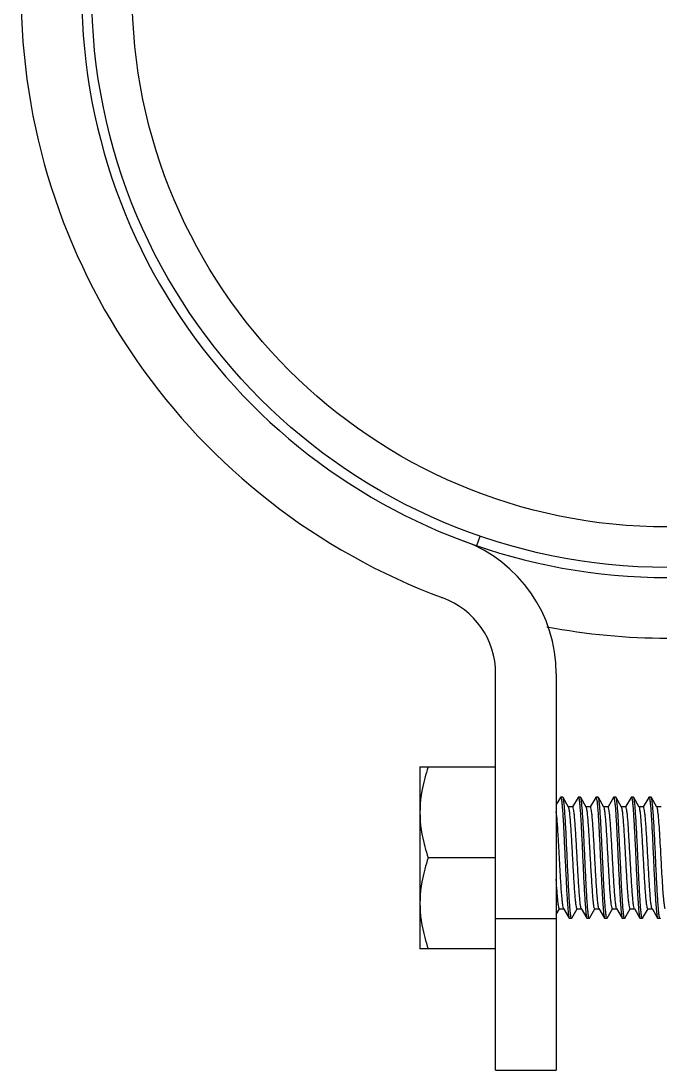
# Model space of a CAD drawing. Extents: x 27938 to 1507990, y 110129 to 923079.
# Drawn here: x 661193 to 661928, y 376821 to 378027 of the extents above; entities that cross this region are included whole.
import ezdxf

# ---------------------------------------------------------------- set-up
doc = ezdxf.new("R2010")
doc.units = 0
doc.header["$LTSCALE"] = 1000
doc.header["$MEASUREMENT"] = 0

msp = doc.modelspace()

# ---------------------------------------------------------------- linework, layer by layer
at = {"linetype": 'Continuous'}
for p, q in [((661716.9, 377423.7), (661720.7, 377434.7)), ((661738.7, 376820.7), (661738.7, 377276.4)), ((661808.4, 377276.4), (661808.4, 376820.7)), ((661651.6, 377169.2), (661738.7, 377169.2)), ((661651.6, 377169.2), (661651.6, 376960.1)), ((661813.1, 377134.1), (661808.4, 377126.1)), ((661813.1, 377134.1), (661813.4, 377134.3)), ((661815.9, 377134.3), (661813.4, 377134.3)), ((661815.9, 377134.3), (661813.4, 377134.3)), ((661813.4, 377134.3), (661813.4, 377134.3)), ((661816.2, 377134.1), (661815.9, 377134.3)), ((661822.6, 377123), (661816.2, 377134.1)), ((661833.4, 377134.1), (661827.2, 377123.4)), ((661833.4, 377134.1), (661833.7, 377134.3)), ((661836.2, 377134.3), (661833.7, 377134.3)), ((661836.2, 377134.3), (661833.7, 377134.3)), ((661833.7, 377134.3), (661833.7, 377134.3)), ((661836.5, 377134.1), (661836.2, 377134.3)), ((661842.9, 377123), (661836.5, 377134.1)), ((661853.8, 377134.1), (661847.5, 377123.4)), ((661853.8, 377134.1), (661854, 377134.3)), ((661856.6, 377134.3), (661854, 377134.3)), ((661856.6, 377134.3), (661854, 377134.3)), ((661854, 377134.3), (661854.1, 377134.3)), ((661856.8, 377134.1), (661856.6, 377134.3)), ((661863.2, 377123), (661856.8, 377134.1)), ((661874.1, 377134.1), (661867.9, 377123.4)), ((661874.1, 377134.1), (661874.4, 377134.3)), ((661876.9, 377134.3), (661874.4, 377134.3)), ((661876.9, 377134.3), (661874.4, 377134.3)), ((661874.4, 377134.3), (661874.4, 377134.3)), ((661877.2, 377134.1), (661876.9, 377134.3)), ((661883.6, 377123), (661877.2, 377134.1)), ((661894.4, 377134.1), (661888.2, 377123.4)), ((661894.4, 377134.1), (661894.7, 377134.3)), ((661897.2, 377134.3), (661894.7, 377134.3)), ((661897.2, 377134.3), (661894.7, 377134.3)), ((661894.7, 377134.3), (661894.7, 377134.3)), ((661897.5, 377134.1), (661897.2, 377134.3)), ((661903.9, 377123), (661897.5, 377134.1)), ((661914.8, 377134.1), (661908.5, 377123.4)), ((661914.8, 377134.1), (661915, 377134.3)), ((661917.6, 377134.3), (661915, 377134.3)), ((661917.6, 377134.3), (661915, 377134.3)), ((661915, 377134.3), (661915.1, 377134.3)), ((661917.8, 377134.1), (661917.6, 377134.3)), ((661924.2, 377123), (661917.8, 377134.1)), ((661827.3, 377123.3), (661822.4, 377123.3)), ((661847.7, 377123.3), (661842.8, 377123.3)), ((661868, 377123.3), (661863.1, 377123.3)), ((661863.4, 377122.8), (661863.2, 377123)), ((661888.3, 377123.3), (661883.4, 377123.3)), ((661908.6, 377123.3), (661903.8, 377123.3)), ((661929, 377123.3), (661924.1, 377123.3)), ((661738.7, 377064.6), (661661, 377064.6)), ((661808.4, 376999.4), (661812.2, 377005.9)), ((661812.1, 377006), (661817, 377006)), ((661816.9, 377006.3), (661823.3, 376995.2)), ((661826.3, 376995.2), (661832.6, 377005.9)), ((661832.4, 377006), (661837.3, 377006)), ((661837.2, 377006.3), (661843.6, 376995.2)), ((661846.7, 376995.2), (661852.9, 377005.9)), ((661852.8, 377006), (661857.7, 377006)), ((661857.5, 377006.3), (661863.9, 376995.2)), ((661867, 376995.2), (661873.2, 377005.9)), ((661873.1, 377006), (661878, 377006)), ((661877.8, 377006.3), (661884.3, 376995.2)), ((661887.3, 376995.2), (661893.5, 377005.9)), ((661893.4, 377006), (661898.3, 377006)), ((661898.2, 377006.3), (661904.6, 376995.2)), ((661907.6, 376995.2), (661913.9, 377005.9)), ((661913.8, 377006), (661918.7, 377006)), ((661918.5, 377006.3), (661924.9, 376995.2)), ((661738.7, 376995), (661808.4, 376995)), ((661823.3, 376995.2), (661823.5, 376995)), ((661826.1, 376995), (661823.5, 376995)), ((661826.1, 376995), (661823.5, 376995)), ((661826.1, 376995), (661826, 376995)), ((661826.3, 376995.2), (661826.1, 376995)), ((661843.6, 376995.2), (661843.9, 376995)), ((661846.4, 376995), (661843.9, 376995)), ((661846.4, 376995), (661843.9, 376995)), ((661846.7, 376995.2), (661846.4, 376995)), ((661846.4, 376995), (661846.4, 376995)), ((661863.9, 376995.2), (661864.2, 376995)), ((661866.7, 376995), (661864.2, 376995)), ((661866.7, 376995), (661864.2, 376995)), ((661867, 376995.2), (661866.7, 376995)), ((661866.7, 376995), (661866.7, 376995)), ((661884.3, 376995.2), (661884.5, 376995)), ((661887.1, 376995), (661884.5, 376995)), ((661887.1, 376995), (661884.5, 376995)), ((661887.1, 376995), (661887, 376995)), ((661887.3, 376995.2), (661887.1, 376995)), ((661904.6, 376995.2), (661904.8, 376995)), ((661907.4, 376995), (661904.8, 376995)), ((661907.4, 376995), (661904.8, 376995)), ((661907.6, 376995.2), (661907.4, 376995)), ((661907.4, 376995), (661907.4, 376995)), ((661924.9, 376995.2), (661925.2, 376995)), ((661927.4, 376995), (661925.2, 376995)), ((661927.4, 376995), (661925.2, 376995)), ((661927.6, 376995), (661927.4, 376995.3)), ((661928, 376995.2), (661927.7, 376995)), ((661738.7, 376960.1), (661651.6, 376960.1)), ((661738.7, 376820.7), (661808.4, 376820.7))]:
    msp.add_line(p, q, dxfattribs=at)
for radius in [662.1, 615.6]:
    msp.add_circle((661936.2, 378060.7), radius, dxfattribs=at)
for centre, radius, start, end in [((661936.2, 378060.7), 743.4, 110.3175, 249.6825), ((661936.2, 378060.7), 673.7, 109, 71), ((661645.8, 377276.4), 162.6, 0, 69.6825), ((661645.8, 377276.4), 92.9, 0, 69.6825), ((661936.2, 378060.7), 743.4, 259.2619, 280.7381)]:
    msp.add_arc(centre, radius, start, end, dxfattribs=at)
for points, knots in [([(661661, 377169.2), (661659.6, 377165), (661654.4, 377148), (661651.6, 377130.2), (661651.6, 377116.9)], [0, 0, 0, 0, 0.251892, 1, 1, 1, 1]), ([(661813.4, 377134.3), (661813.5, 377134.3), (661813.7, 377134.1), (661813.8, 377133.8), (661813.8, 377133.6)], [0, 0, 0, 0, 0.146246, 1, 1, 1, 1]), ([(661813.8, 377133.6), (661814.2, 377132.6), (661814.6, 377129.9), (661815.1, 377124.8), (661815.7, 377117.7), (661816.5, 377105), (661817.4, 377086.3), (661818.6, 377062.5), (661819.5, 377042.2), (661820.3, 377026.9), (661820.9, 377017.1), (661821.5, 377008.8), (661822, 377002.4), (661822.6, 376998.1), (661822.9, 376995.8), (661823.3, 376995.2)], [0, 0, 0, 0, 0.021868, 0.059293, 0.111148, 0.175758, 0.334416, 0.514504, 0.692433, 0.773207, 0.844889, 0.905123, 0.951944, 0.983855, 1, 1, 1, 1]), ([(661825.6, 376995.7), (661825.3, 376996.7), (661824.9, 376999.4), (661824.3, 377004.5), (661823.8, 377011.6), (661823, 377024.3), (661822, 377043), (661820.9, 377066.8), (661820, 377087.1), (661819.2, 377102.4), (661818.6, 377112.2), (661818, 377120.5), (661817.5, 377126.9), (661816.9, 377131.2), (661816.5, 377133.5), (661816.2, 377134.1)], [0, 0, 0, 0, 0.021893, 0.059337, 0.111209, 0.175831, 0.334488, 0.514558, 0.692467, 0.773229, 0.8449, 0.905129, 0.951948, 0.983856, 1, 1, 1, 1]), ([(661833.7, 377134.3), (661833.8, 377134.3), (661834, 377134.2), (661834.1, 377133.9), (661834.2, 377133.6)], [0, 0, 0, 0, 0.147522, 1, 1, 1, 1]), ([(661834.2, 377133.6), (661834.5, 377132.7), (661834.9, 377130), (661835.4, 377124.9), (661836, 377117.8), (661836.8, 377105.1), (661837.8, 377086.4), (661838.9, 377062.5), (661839.8, 377042.2), (661840.6, 377026.9), (661841.2, 377017.1), (661841.8, 377008.8), (661842.3, 377002.4), (661842.9, 376998.1), (661843.2, 376995.8), (661843.6, 376995.2)], [0, 0, 0, 0, 0.02168, 0.058952, 0.110694, 0.175227, 0.333837, 0.514005, 0.692077, 0.772934, 0.8447, 0.905011, 0.95189, 0.983838, 1, 1, 1, 1]), ([(661845.9, 376995.7), (661845.6, 376996.7), (661845.2, 376999.4), (661844.7, 377004.5), (661844.1, 377011.6), (661843.3, 377024.3), (661842.3, 377043), (661841.2, 377066.8), (661840.3, 377087.1), (661839.5, 377102.4), (661838.9, 377112.2), (661838.3, 377120.5), (661837.8, 377126.9), (661837.2, 377131.2), (661836.9, 377133.5), (661836.5, 377134.1)], [0, 0, 0, 0, 0.021869, 0.059298, 0.111159, 0.175773, 0.334425, 0.514513, 0.692436, 0.773203, 0.844885, 0.905123, 0.951945, 0.983855, 1, 1, 1, 1]), ([(661854.1, 377134.3), (661854.1, 377134.3), (661854.4, 377134.1), (661854.4, 377133.8), (661854.5, 377133.6)], [0, 0, 0, 0, 0.146192, 1, 1, 1, 1]), ([(661854.5, 377133.6), (661854.8, 377132.6), (661855.2, 377129.9), (661855.8, 377124.8), (661856.3, 377117.7), (661857.2, 377105), (661858.1, 377086.3), (661859.2, 377062.5), (661860.2, 377042.2), (661861, 377026.9), (661861.5, 377017.1), (661862.1, 377008.8), (661862.6, 377002.4), (661863.2, 376998.1), (661863.6, 376995.8), (661863.9, 376995.2)], [0, 0, 0, 0, 0.021875, 0.059308, 0.111172, 0.175789, 0.334441, 0.514524, 0.692444, 0.773209, 0.844888, 0.905124, 0.951946, 0.983855, 1, 1, 1, 1]), ([(661866.3, 376995.7), (661866, 376996.6), (661865.6, 376999.3), (661865, 377004.4), (661864.4, 377011.5), (661863.6, 377024.2), (661862.7, 377042.9), (661861.6, 377066.8), (661860.6, 377087.1), (661859.8, 377102.4), (661859.2, 377112.2), (661858.7, 377120.4), (661858.1, 377126.9), (661857.5, 377131.2), (661857.2, 377133.5), (661856.8, 377134.1)], [0, 0, 0, 0, 0.021696, 0.058981, 0.110733, 0.175273, 0.333889, 0.51405, 0.692109, 0.772959, 0.844718, 0.905021, 0.951895, 0.98384, 1, 1, 1, 1]), ([(661874.4, 377134.3), (661874.4, 377134.3), (661874.7, 377134.1), (661874.8, 377133.8), (661874.8, 377133.6)], [0, 0, 0, 0, 0.146067, 1, 1, 1, 1]), ([(661874.8, 377133.6), (661875.1, 377132.6), (661875.5, 377129.9), (661876.1, 377124.8), (661876.7, 377117.7), (661877.5, 377105), (661878.4, 377086.3), (661879.5, 377062.4), (661880.5, 377042.2), (661881.3, 377026.9), (661881.9, 377017.1), (661882.4, 377008.8), (661883, 377002.4), (661883.6, 376998.1), (661883.9, 376995.8), (661884.3, 376995.2)], [0, 0, 0, 0, 0.021894, 0.059339, 0.111212, 0.175833, 0.334492, 0.514561, 0.69247, 0.773231, 0.844902, 0.905131, 0.951948, 0.983856, 1, 1, 1, 1]), ([(661886.6, 376995.7), (661886.3, 376996.7), (661885.9, 376999.4), (661885.3, 377004.5), (661884.8, 377011.6), (661883.9, 377024.3), (661883, 377043), (661881.9, 377066.8), (661880.9, 377087.1), (661880.1, 377102.4), (661879.6, 377112.2), (661879, 377120.5), (661878.5, 377126.9), (661877.9, 377131.2), (661877.5, 377133.5), (661877.2, 377134.1)], [0, 0, 0, 0, 0.021872, 0.059299, 0.111157, 0.175768, 0.334426, 0.51451, 0.692437, 0.773209, 0.84489, 0.905124, 0.951944, 0.983855, 1, 1, 1, 1]), ([(661894.7, 377134.3), (661894.8, 377134.3), (661895, 377134.1), (661895.1, 377133.8), (661895.2, 377133.6)], [0, 0, 0, 0, 0.14652, 1, 1, 1, 1]), ([(661895.2, 377133.6), (661895.5, 377132.6), (661895.9, 377129.9), (661896.4, 377124.8), (661897, 377117.7), (661897.8, 377105), (661898.8, 377086.4), (661899.9, 377062.5), (661900.8, 377042.2), (661901.6, 377026.9), (661902.2, 377017.1), (661902.8, 377008.8), (661903.3, 377002.4), (661903.9, 376998.1), (661904.2, 376995.8), (661904.6, 376995.2)], [0, 0, 0, 0, 0.021827, 0.05922, 0.111051, 0.175644, 0.334293, 0.514399, 0.692358, 0.77315, 0.84485, 0.9051, 0.951933, 0.983851, 1, 1, 1, 1]), ([(661906.9, 376995.7), (661906.6, 376996.7), (661906.2, 376999.4), (661905.6, 377004.5), (661905.1, 377011.6), (661904.3, 377024.3), (661903.3, 377043), (661902.2, 377066.8), (661901.3, 377087.1), (661900.5, 377102.4), (661899.9, 377112.2), (661899.3, 377120.5), (661898.8, 377126.9), (661898.2, 377131.2), (661897.9, 377133.5), (661897.5, 377134.1)], [0, 0, 0, 0, 0.021888, 0.05933, 0.1112, 0.17582, 0.334476, 0.514549, 0.692461, 0.773223, 0.844896, 0.905127, 0.951947, 0.983856, 1, 1, 1, 1]), ([(661915.1, 377134.3), (661915.1, 377134.3), (661915.3, 377134.1), (661915.4, 377133.9), (661915.5, 377133.6)], [0, 0, 0, 0, 0.147302, 1, 1, 1, 1]), ([(661915.5, 377133.6), (661915.8, 377132.7), (661916.2, 377129.9), (661916.8, 377124.9), (661917.3, 377117.8), (661918.1, 377105.1), (661919.1, 377086.4), (661920.2, 377062.5), (661921.1, 377042.2), (661921.9, 377026.9), (661922.5, 377017.1), (661923.1, 377008.8), (661923.6, 377002.4), (661924.2, 376998.1), (661924.5, 376995.8), (661924.9, 376995.2)], [0, 0, 0, 0, 0.021712, 0.059011, 0.110774, 0.175321, 0.333937, 0.514091, 0.692138, 0.77298, 0.844732, 0.90503, 0.9519, 0.983841, 1, 1, 1, 1]), ([(661927.4, 376995.3), (661927, 376996), (661926.7, 376998.4), (661926.1, 377003.1), (661925.6, 377009.8), (661925, 377018.5), (661924.4, 377028.7), (661923.6, 377044.4), (661922.6, 377065.1), (661921.7, 377085.8), (661920.8, 377101.4), (661920.3, 377111.6), (661919.7, 377120), (661919.1, 377126.7), (661918.5, 377131.1), (661918.2, 377133.5), (661917.8, 377134.1)], [0, 0, 0, 0, 0.017781, 0.051792, 0.101046, 0.163901, 0.238227, 0.321493, 0.50325, 0.684515, 0.767186, 0.840711, 0.902583, 0.950706, 0.983484, 1, 1, 1, 1]), ([(661832.4, 377006), (661832.3, 377006), (661832, 377006.4), (661831.6, 377007.7), (661831.1, 377010.9), (661830.5, 377015.9), (661829.9, 377022.7), (661829.3, 377031), (661828.7, 377040.6), (661828.1, 377051), (661827.3, 377065.5), (661826.5, 377079.9), (661825.7, 377093.6), (661825.1, 377102.6), (661824.5, 377110.2), (661824, 377116.2), (661823.3, 377120.2), (661823, 377122.4), (661822.6, 377123)], [0, 0, 0, 0, 0.003456, 0.010692, 0.037889, 0.081613, 0.140407, 0.212192, 0.2944, 0.384075, 0.47799, 0.664972, 0.751304, 0.828651, 0.894236, 0.945722, 0.981321, 1, 1, 1, 1]), ([(661837.2, 377006.3), (661836.8, 377006.9), (661836.4, 377009), (661835.8, 377013.1), (661835.3, 377019.1), (661834.7, 377026.7), (661834.1, 377035.7), (661833.2, 377049.4), (661832.5, 377063.8), (661831.7, 377078.3), (661831.1, 377088.7), (661830.5, 377098.3), (661829.9, 377106.6), (661829.3, 377113.4), (661828.7, 377118.4), (661828.2, 377121.5), (661827.8, 377122.9), (661827.5, 377123.3), (661827.3, 377123.3)], [0, 0, 0, 0, 0.01868, 0.054278, 0.105764, 0.171348, 0.248694, 0.335026, 0.52201, 0.615925, 0.705601, 0.787808, 0.859593, 0.918386, 0.962109, 0.989306, 0.996546, 1, 1, 1, 1]), ([(661852.8, 377006), (661852.6, 377006), (661852.3, 377006.4), (661851.9, 377007.7), (661851.4, 377010.9), (661850.8, 377015.9), (661850.3, 377022.7), (661849.7, 377031), (661849.1, 377040.6), (661848.5, 377051), (661847.6, 377065.5), (661846.9, 377079.9), (661846, 377093.6), (661845.4, 377102.6), (661844.8, 377110.2), (661844.3, 377116.2), (661843.7, 377120.2), (661843.3, 377122.4), (661842.9, 377123)], [0, 0, 0, 0, 0.003455, 0.010693, 0.037891, 0.081614, 0.140407, 0.212192, 0.2944, 0.384075, 0.47799, 0.664974, 0.751306, 0.828653, 0.894237, 0.945722, 0.98132, 1, 1, 1, 1]), ([(661857.5, 377006.3), (661857.1, 377006.9), (661856.8, 377009), (661856.2, 377013.1), (661855.6, 377019.1), (661855, 377026.7), (661854.4, 377035.7), (661853.6, 377049.4), (661852.8, 377063.8), (661852, 377078.3), (661851.4, 377088.7), (661850.8, 377098.3), (661850.2, 377106.6), (661849.6, 377113.4), (661849, 377118.4), (661848.5, 377121.5), (661848.1, 377122.9), (661847.8, 377123.3), (661847.7, 377123.3)], [0, 0, 0, 0, 0.018679, 0.054277, 0.105763, 0.171348, 0.248695, 0.335027, 0.52201, 0.615925, 0.7056, 0.787807, 0.859593, 0.918386, 0.96211, 0.989308, 0.996544, 1, 1, 1, 1]), ([(661873.1, 377006), (661873, 377006), (661872.7, 377006.4), (661872.3, 377007.7), (661871.7, 377010.7), (661871.2, 377015.6), (661870.6, 377022.3), (661870, 377030.4), (661869.4, 377039.8), (661868.8, 377050), (661868, 377064.3), (661867.1, 377081.6), (661866.1, 377097.9), (661865.3, 377109), (661864.7, 377115.2), (661864.1, 377119.6), (661863.7, 377122), (661863.4, 377122.8)], [0, 0, 0, 0, 0.003398, 0.010481, 0.037063, 0.079811, 0.137346, 0.207687, 0.288384, 0.376611, 0.469274, 0.654855, 0.819309, 0.886268, 0.939811, 0.978111, 1, 1, 1, 1]), ([(661877.8, 377006.3), (661877.5, 377006.9), (661877.1, 377009), (661876.5, 377013.1), (661875.9, 377019.1), (661875.3, 377026.7), (661874.7, 377035.7), (661873.9, 377049.4), (661873.1, 377063.8), (661872.3, 377078.3), (661871.7, 377088.7), (661871.1, 377098.3), (661870.5, 377106.6), (661869.9, 377113.4), (661869.4, 377118.4), (661868.8, 377121.5), (661868.4, 377122.9), (661868.1, 377123.3), (661868, 377123.3)], [0, 0, 0, 0, 0.01868, 0.054279, 0.105766, 0.17135, 0.248697, 0.335029, 0.522011, 0.615926, 0.705601, 0.78781, 0.859595, 0.918388, 0.962111, 0.989307, 0.996546, 1, 1, 1, 1]), ([(661893.4, 377006), (661893.3, 377006), (661893, 377006.4), (661892.6, 377007.7), (661892.1, 377010.9), (661891.5, 377015.9), (661890.9, 377022.7), (661890.3, 377031), (661889.7, 377040.6), (661889.1, 377051), (661888.3, 377065.5), (661887.5, 377079.9), (661886.7, 377093.6), (661886.1, 377102.6), (661885.5, 377110.2), (661884.9, 377116.2), (661884.3, 377120.2), (661883.9, 377122.4), (661883.6, 377123)], [0, 0, 0, 0, 0.003456, 0.010692, 0.037889, 0.081613, 0.140406, 0.212192, 0.294399, 0.384075, 0.477989, 0.664972, 0.751304, 0.828651, 0.894236, 0.945722, 0.981321, 1, 1, 1, 1]), ([(661897.9, 377006.8), (661897.6, 377007.8), (661897.2, 377010.3), (661896.6, 377015), (661896.1, 377021.3), (661895.2, 377032.6), (661894.3, 377048.8), (661893.3, 377066), (661892.5, 377080.2), (661891.9, 377090.2), (661891.4, 377099.4), (661890.8, 377107.4), (661890.2, 377113.9), (661889.7, 377118.7), (661889.1, 377121.6), (661888.7, 377122.9), (661888.4, 377123.3), (661888.3, 377123.3)], [0, 0, 0, 0, 0.024737, 0.065402, 0.120735, 0.188882, 0.353983, 0.53832, 0.629884, 0.716845, 0.796224, 0.865309, 0.92175, 0.963653, 0.989702, 0.996649, 1, 1, 1, 1]), ([(661913.8, 377006), (661913.6, 377006), (661913.3, 377006.4), (661912.9, 377007.7), (661912.4, 377010.9), (661911.8, 377015.9), (661911.2, 377022.7), (661910.6, 377031), (661910, 377040.6), (661909.4, 377051), (661908.6, 377065.5), (661907.8, 377079.9), (661907, 377093.6), (661906.4, 377102.6), (661905.8, 377110.2), (661905.3, 377116.2), (661904.6, 377120.2), (661904.3, 377122.4), (661903.9, 377123)], [0, 0, 0, 0, 0.003456, 0.010693, 0.037891, 0.081614, 0.140408, 0.212193, 0.2944, 0.384075, 0.47799, 0.664974, 0.751306, 0.828653, 0.894237, 0.945723, 0.981321, 1, 1, 1, 1]), ([(661918.5, 377006.3), (661918.1, 377006.9), (661917.8, 377009), (661917.1, 377013.1), (661916.6, 377019.1), (661916, 377026.7), (661915.4, 377035.7), (661914.6, 377049.4), (661913.8, 377063.8), (661913, 377078.3), (661912.4, 377088.7), (661911.8, 377098.3), (661911.2, 377106.6), (661910.6, 377113.4), (661910, 377118.4), (661909.5, 377121.5), (661909.1, 377122.9), (661908.8, 377123.3), (661908.6, 377123.3)], [0, 0, 0, 0, 0.018679, 0.054277, 0.105763, 0.171348, 0.248694, 0.335027, 0.52201, 0.615925, 0.7056, 0.787807, 0.859592, 0.918386, 0.96211, 0.989307, 0.996544, 1, 1, 1, 1]), ([(661933.8, 377006.2), (661933.4, 377006.9), (661933.1, 377008.9), (661932.5, 377012.7), (661931.9, 377018.4), (661930.8, 377032.3), (661929.8, 377049.7), (661928.7, 377069.9), (661927.9, 377085.3), (661927, 377099), (661926.3, 377109.1), (661925.6, 377115.5), (661925.2, 377119), (661924.8, 377121.4), (661924.5, 377122.6), (661924.2, 377123)], [0, 0, 0, 0, 0.017852, 0.051664, 0.100534, 0.162875, 0.407985, 0.545976, 0.68048, 0.801297, 0.899285, 0.937334, 0.967097, 0.988058, 1, 1, 1, 1]), ([(661651.6, 377116.9), (661651.6, 377103.6), (661654.4, 377085.8), (661659.6, 377068.9), (661661, 377064.6)], [0, 0, 0, 0, 0.748108, 1, 1, 1, 1]), ([(661816.9, 377006.3), (661816.6, 377006.8), (661816.2, 377008.4), (661815.7, 377011.5), (661815.2, 377016.1), (661814.5, 377024.6), (661813.6, 377037.5), (661812.6, 377054.8), (661811.6, 377073.1), (661810.6, 377090.6), (661809.6, 377105.3), (661808.9, 377114), (661808.4, 377117.6)], [0, 0, 0, 0, 0.015697, 0.044446, 0.085716, 0.138485, 0.272802, 0.433446, 0.603652, 0.765638, 0.902498, 1, 1, 1, 1]), ([(661661, 377064.6), (661659.6, 377060.4), (661654.4, 377043.4), (661651.6, 377025.6), (661651.6, 377012.4)], [0, 0, 0, 0, 0.251892, 1, 1, 1, 1]), ([(661812.1, 377006), (661811.9, 377006), (661811.5, 377007), (661811.1, 377008.6), (661810.7, 377011.6), (661810.2, 377015.5), (661809.8, 377020.5), (661809.1, 377028.7), (661808.7, 377035.4), (661808.4, 377040)], [0, 0, 0, 0, 0.021802, 0.074827, 0.160247, 0.276725, 0.42207, 0.593424, 1, 1, 1, 1]), ([(661651.6, 377012.4), (661651.6, 376999.1), (661654.4, 376981.3), (661659.6, 376964.3), (661661, 376960.1)], [0, 0, 0, 0, 0.748108, 1, 1, 1, 1]), ([(661826, 376995), (661826, 376995), (661825.8, 376995.2), (661825.7, 376995.5), (661825.6, 376995.7)], [0, 0, 0, 0, 0.146075, 1, 1, 1, 1]), ([(661846.4, 376995), (661846.3, 376995), (661846.1, 376995.2), (661846, 376995.5), (661845.9, 376995.7)], [0, 0, 0, 0, 0.146237, 1, 1, 1, 1]), ([(661866.7, 376995), (661866.7, 376995), (661866.4, 376995.1), (661866.3, 376995.4), (661866.3, 376995.7)], [0, 0, 0, 0, 0.147411, 1, 1, 1, 1]), ([(661887, 376995), (661887, 376995), (661886.7, 376995.2), (661886.7, 376995.5), (661886.6, 376995.7)], [0, 0, 0, 0, 0.14622, 1, 1, 1, 1]), ([(661907.4, 376995), (661907.3, 376995), (661907.1, 376995.2), (661907, 376995.5), (661906.9, 376995.7)], [0, 0, 0, 0, 0.146104, 1, 1, 1, 1]), ([(661927.7, 376995), (661927.7, 376995), (661927.6, 376995), (661927.6, 376995), (661927.6, 376995)], [0, 0, 0, 0, 0.450523, 1, 1, 1, 1])]:
    msp.add_open_spline(points, degree=3, knots=knots, dxfattribs=at)
msp.add_open_spline([(661898.2, 377006.3), (661898.1, 377006.4), (661898, 377006.6), (661897.9, 377006.8)], degree=3, dxfattribs=at)

doc.saveas('drawing.dxf')
